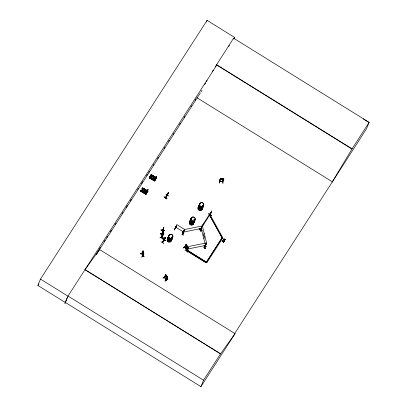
<?xml version="1.0" encoding="UTF-8"?>
<svg xmlns="http://www.w3.org/2000/svg" width="407" height="407" viewBox="0 0 407 407"><rect width="100%" height="100%" fill="white"/><g stroke="black" fill="none" stroke-linecap="round" stroke-linejoin="round"><path stroke-width="0.61" d="M141.051 257.082L144.373 256.334M219.373 183.002L219.261 179.746M219.353 183.053L219.246 179.752M219.5 181.41L219.704 181.334M220.457 178.953L220.757 178.968M221.739 178.617L220.421 178.948L221.739 178.617L220.889 179.289L222.288 179.609L223.122 179.411L222.878 178.632M222.085 178.688L222.456 178.709L222.624 179.253L221.505 179.192L222.085 178.653M222.37 179.833C217.587 178.8 222.039 180.403 223.687 179.507L223.814 179.141M222.471 181.558C222.186 182.438 224.46 178.276 223.484 179.121M222.894 179.945L222.95 183.247M222.812 183.236L222.863 179.899M142.023 253.454L142.053 253.831L141.814 253.581C143.518 246.957 144.541 255.097 142.531 256.451L142.638 256.736L143.763 253.795L142.674 256.39M143.615 252.381C143.778 254.289 142.745 252.05 143.488 252.035M160.979 230.021L164.382 230.479M200.722 229.492L200.86 229.345M165.695 197.802L167.272 195.039M167.241 195.406L168.31 192.567L167.292 195.324M163.339 232.224L163.293 231.949L163.095 232.86L163.533 230.698M163.762 227.798L163.762 228.113L163.797 227.793M162.398 233.282L163.461 230.657L163.375 230.988M163.461 238.034L160.053 237.596L163.441 238.126M160.45 234.335L163.838 234.829M160.551 233.501L163.985 233.766L160.556 233.481M164.382 230.367L160.974 230.057L164.382 230.377M162.052 234.803L161.691 237.8L162.261 234.524M162.205 233.511L162.642 230.204M163.293 230.677L162.21 233.557L162.576 230.525M162.627 230.209L162.607 230.53M162.225 234.615L161.823 237.846L161.732 237.474M162.439 233.191L162.332 233.537L162.764 230.22M162.759 230.255L162.714 230.647M163.182 233.15L162.978 233.582L163.416 230.306M163.355 231.517L163.639 228.159L163.304 229.645M163.497 231.385L162.881 235.317L162.769 234.956L161.889 237.698M163.243 232.351L162.159 234.951M163.355 231.497L163.533 230.698M162.825 235.053L163.543 229.894L163.375 230.301M163.182 233.18L163.685 229.233M163.436 230.749L162.332 233.537M163.349 232.219L163.344 231.69M144.261 189.713L144.521 189.459M144.266 189.693L144.775 189.718M152.844 176.384L153.103 176.134M153.23 176.17L153.271 176.577M176.216 226.18L175.142 228.531M182.687 233.415L184.483 229.375L176.719 224.552L175.193 228.739L176.282 226.083M182.799 233.532L182.794 233.18L183.196 233.567M169.454 235.434L169.108 235.46M169.19 235.312L169.439 235.419M171.937 236.93L171.856 237.306M172.385 236.95L171.968 237.256M172.303 237.449L172.39 237.144M190.618 220.258L190.674 219.983M191.382 218.121L191.504 218.193M191.728 218.233L191.58 217.959M194.744 219.999L194.246 219.856M199.232 205.586L199.125 205.733A2.172 2.071 22.2 0 0 199.715 209.132A2.142 2.045 22.2 0 0 202.686 207.448M199.211 205.754L199.13 205.779A2.142 2.045 22.2 0 0 199.695 209.183A2.172 2.071 22.2 0 0 202.747 207.372M199.964 203.821L200.29 203.658M200.142 203.805L199.969 203.637M202.671 205.504L203.241 205.311M202.884 205.698L203.246 205.504L203.23 205.759M162.576 230.489L163.802 227.757L162.948 232.896M162.785 233.933L163.115 232.438L162.719 235.719M163.37 231.034L163.665 229.533L163.253 230.973M162.846 235.312L163.141 233.811L161.894 237.444M163.334 231.181L163.202 232.372L162.042 234.9M163.075 233.318L162.942 234.386L163.202 233.516M204.843 246.581C207.972 240.206 204.187 246.901 205.047 246.835M141.814 253.581L142.791 256.547M143.824 254.131L142.755 256.71L142.028 253.81M160.577 233.338L163.965 233.822M163.441 238.11L160.053 237.596M162.042 234.636L163.121 232.056L163.212 232.616M145.874 193.157L146.154 192.628L145.976 193.116M147.995 189.723L147.756 190.115M156.298 176.857L156.603 176.292M156.568 176.628L156.573 176.323M186.915 250.554L187.261 250.488L186.864 250.631L188.573 246.525L206.252 242.948L204.64 246.973M200.615 229.96L200.208 230.128L201.058 227.951M200.473 229.919L200.224 229.904M204.283 246.876L204.324 247.135L204.624 246.835M166.331 280.148L164.433 277.432L165.552 274.786L166.402 275.315L167.542 277.554C167.257 278.714 165.995 276.719 165.761 276.328L162.953 278.108L165.888 276.429M165.853 276.45L166.397 275.29C165.369 273.148 165.39 278.709 164.606 277.299M166.153 279.914L167.379 277.269L166.432 280.072L164.448 277.355M162.708 230.606L163.802 227.757M162.764 242.44L162.535 242.76L163.655 239.871L162.434 242.699L162.78 242.404M162.449 242.653L164.275 240.023M164.306 240.008L163.996 240.237L164.163 239.876M164.321 239.942L165.339 237.439L165.156 237.724M209.956 214.906L211.116 212.235L209.997 215.13M210.185 214.896L211.849 210.75L202.376 225.458M145.721 193.808L145.935 193.091M147.314 191.025L147.064 191.636L148.041 189.743M147.359 190.969L147.105 191.661L147.492 191.046M155.245 178.561L154.263 180.454L154.477 179.818M154.304 180.479L154.558 179.787M156.675 176.404L155.688 178.337L155.942 177.462M165.669 197.812L166.728 195.014L165.568 197.685M167.425 195.055C171.133 187.525 164.601 198.937 167.404 194.037M146.062 193.356L146.266 193.686L146.556 193.274L141.244 190.079L146.545 193.289L141.061 190.379L146.408 193.427M154.691 180.54C155.332 180.164 154.233 179.95 154.741 180.27M154.945 180.255L155.138 179.945L149.847 176.724L155.153 179.874L154.874 180.311L154.624 180.062M155.937 178.037L156.451 177.89M146.205 193.467L146.154 193.895M147.624 191.376L147.95 191.056L142.608 187.958L147.939 191.127L147.649 191.387M156.095 178.078L155.993 178.047M65.379 302.477L200.91 386.65L203.541 380.209L68.005 296.042L65.354 302.533L37.876 285.465L40.476 279.095L207.092 20.35L234.574 37.419L233.862 39.153M67.47 297.161L64.891 303.48L65.491 302.549M85.012 269.673L220.548 353.846L85.012 269.673L99.486 249.511L96.428 254.283M206.385 22.09L207.092 20.35M140.71 190.944L146.093 194.022L145.899 194.327L140.598 191.127L141.173 190.196M147.476 191.87L141.977 188.98L147.288 192.175L147.476 191.875L142.033 188.889L142.623 187.937L147.929 191.148L147.273 192.196M141.188 191.356L141.778 190.405M141.55 191.575L142.14 190.624M142.572 189.209L143.152 188.283M142.938 189.408L143.518 188.482M142.094 191.875L142.669 190.975M143.478 189.733L144.058 188.807M142.562 192.19L143.142 191.265M143.951 190.023L144.536 189.097M143.101 192.516L143.681 191.59M144.49 190.349L145.07 189.423M149.771 178.027L150.361 177.081M151.195 174.628L150.559 175.651L155.871 178.846L156.059 178.546L150.671 175.473M150.132 178.246L150.722 177.294M151.16 175.86L151.745 174.934M151.521 176.078L152.096 175.173M150.666 178.571L151.251 177.645M152.05 176.424L152.63 175.498M151.155 178.841L151.735 177.915M145.497 193.732L145.95 193.035M152.533 176.694L153.118 175.768M146.194 192.653L146.337 192.236M151.694 179.166L152.274 178.241M146.337 192.328L146.642 191.763L145.681 193.783M146.876 191.585L147.303 190.903M145.894 194.337L146.037 194.058M147.344 190.924L147.644 190.217M147.4 190.812L147.675 190.161M153.063 177.045L153.653 176.094M146.271 193.676L146.571 193.203L145.945 194.241L140.598 191.127L140.766 190.852M142.043 188.863L147.37 191.982M147.563 191.534L147.741 191.254L147.588 191.483L142.496 188.136L147.792 191.351M154.08 180.403L154.879 178.978M154.96 178.932L155.189 178.47M155.459 178.261L155.917 177.564M154.619 180.728L154.477 181.013L149.181 177.798L149.827 176.755L155.128 179.96M156.064 177.345L156.344 176.679M154.874 180.306L154.767 180.352M156.268 176.913L156.115 177.157M155.856 178.866L156.059 178.541M156.069 178.393L156.374 177.956L151.078 174.807L156.41 177.971M215.496 66.468L233.593 38.182L369.124 122.354L366.468 128.861L234.707 333.481L235.022 333.679L220.548 353.846M140.247 253.759L143.544 253.123M167.023 198.748L164.128 196.917M165.914 194.144L168.793 196.021M141.87 253.805L143.116 251.205L141.962 253.775M166.728 195.014L165.807 197.599M167.404 195.085L168.31 192.567M162.561 230.357L163.645 227.778M163.375 230.331L163.578 229.899M163.202 231.435L163.538 231.028M162.21 234.661L163.243 232.031M161.691 237.8L162.769 234.956M161.045 241.783L163.94 243.63M162.81 239.021L165.735 240.791M163.655 239.871L162.729 242.531M163.451 240.654L164.367 238.919L163.583 240.232M163.868 240.135L164.362 238.919M163.996 240.237L165.217 237.408M175.926 227.192L174.201 229.919M175.051 228.673L176.145 226.002M182.422 231.924L183.247 235.144M165.583 274.771L164.565 277.391L166.26 279.741M164.626 277.711L165.746 275.071M183.781 230.749L182.743 233.297M182.941 233.567L183.16 233.338M182.774 233.277L183.155 233.44L183.771 231.893M183.135 233.613C183.969 232.885 183.827 230.464 184.203 231.023M165.018 280.988L167.826 279.207M165.919 276.506L165.415 275.173L166.565 277.437L167.058 276.226L166.366 275.305M167.348 277.223L166.351 280.179L166.29 279.716M167.521 277.528L166.458 279.96M186.421 246.413C179.411 250.89 186.599 244.027 187.205 247.339L187.327 247.039C187.78 246.342 185.902 243.93 186.065 244.938L185.007 247.507L186.065 244.938M184.92 247.12L186.04 244.551M186.055 244.587L185.022 247.191C187.169 248.504 185.465 253.286 187.423 247.217M185.129 247.4L185.012 247.044M184.971 250.793L188.014 249.481M186.274 248.992L187.266 252.187L186.253 249.003M187.459 247.288L187.546 247.542L187.235 246.149L186.309 245.08L186.426 246.271L183.399 247.863M187.439 247.247L186.386 250.163L187.581 247.527M187.418 247.924L186.716 247.385L187.403 247.975L187.444 247.588M186.64 250.641L206.059 262.698L186.64 250.641L187.022 250.025L206.975 262.515L206.441 262.083M187.022 250.025L205.866 261.828M186.94 250.636L188.212 247.899L186.838 250.519L187.21 250.356M187.164 250.33L187.174 250.6M188.212 247.899L187.205 250.442M202.106 230.418L199.074 228.81M199.003 229.975L201.704 229.299M220.472 178.805L219.388 181.466L219.734 181.425M220.777 178.821L219.775 181.278M200.208 230.128L201.557 227.396L201.287 227.574M201.643 226.943L200.62 229.431M201.75 227.172L200.519 230.097L202.218 225.961L184.534 229.538L182.829 233.643L183.221 233.501M200.712 229.975L200.585 229.711M201.623 227.956L200.646 230.057M200.173 228.332L200.977 231.608L200.32 228.342M208.679 213.894L211.701 215.532L208.715 213.828M223.499 178.973L222.431 181.649L222.797 181.43M222.731 181.685L223.809 178.988M222.802 181.654L219.404 181.334L222.451 181.451M222.736 237.688L210.104 214.789L209.519 215.079L222.151 237.978L222.771 237.607L222.151 237.978M209.442 215.42L210.979 212.764M209.92 214.998L210.063 214.703M203.103 235.734L204.146 233.186M211.604 215.685L208.71 213.848M203.841 238.695L204.879 236.146M203.317 247.283L206.624 246.591M205.092 244.938L204.222 247.003L204.573 246.912M205.321 244.561L205.596 244.388L204.324 247.12M204.538 246.927L205.596 244.388M204.899 246.891L206.553 242.867L202.264 225.646L200.534 230.072M205.962 244.103L205.057 246.871M204.192 245.37L205.016 248.596L204.35 245.853M222.029 237.902L222.593 238.258L222.029 237.902L206.059 262.698M222.12 241.687L222.283 241.412L222.12 241.687L223.199 241.666L223.647 242.658L223.199 241.666M222.258 241.468L223.112 241.443L222.868 240.501L223.311 241.483L224.41 241.458L223.311 241.483M222.868 240.501L222.71 240.766M223.412 239.677L224.262 239.652L223.27 239.901C226.134 239.703 222.588 240.262 223.433 239.626M224.023 238.716L224.466 239.692L225.539 239.723M223.087 241.493L222.736 240.715M224.242 241.733L223.397 241.707L224.41 241.458M224.349 239.876L224.822 240.817M332.361 181.827L352.07 148.84L369.124 122.354M154.655 179.838L155.148 178.749M185.129 247.436L184.895 247.135M186.543 250L185.012 247.375M144.729 189.855L144.694 189.56M152.884 176.246L153.276 176.557M209.941 214.896L210.226 214.804L210.017 215.1M169.093 235.322L169.114 235.282A2.142 2.045 22.2 0 0 169.709 238.7A2.142 2.045 22.2 0 0 172.695 236.966M169.185 235.221L169.246 235.465M172.054 237.296L172.38 237.205M200.254 203.871L200.132 203.556M194.673 220.156L194.678 219.841M202.818 205.367L202.951 205.703M203.281 205.698L203.215 205.387M147.731 191.397L142.486 188.156M154.869 179.095L154.965 178.826M164.204 239.311L164.779 238.4M186.869 250.514L187.271 250.463M200.514 229.945L200.219 230.011L200.509 229.828M167.44 194.053L166.865 195.207L167.791 193.722M164.703 238.578L164.133 239.489M164.937 238.253L163.833 240.115M149.227 177.722L149.293 177.62M154.93 180.306L149.735 176.903M156.293 178.19L156.522 177.798L151.195 174.634L156.446 177.92M140.654 191.031L146.098 194.012M149.349 177.518L154.675 180.693L154.533 180.917L155.153 179.874M168.3 193.015L166.514 195.787M167.547 194.236L168.025 193.401M166.88 195.07L166.57 195.263M204.548 84.753L205.515 83.14M206.481 81.522L207.127 80.449M212.596 71.306L213.243 70.233M141.066 190.369L141.26 190.059M141.987 188.97L142.145 188.706M142.45 188.222L142.643 187.912M149.649 177.04L149.842 176.73M150.57 175.641L150.763 175.336L155.983 178.668M151.033 174.893L151.226 174.588M154.482 181.003L154.675 180.693M167.333 194.49L167.14 194.673L167.577 193.788M199.079 228.8L202.096 230.448L199.191 228.612M147.853 189.947L148.031 189.677L147.868 190.074M155.647 178.312L156.492 176.77M147.487 191.722L147.792 191.28M155.952 178.658L150.615 175.554L155.932 178.744L156.492 177.839M164.331 238.904L164.952 237.983M165.181 237.759C165.69 236.93 164.28 238.833 165.369 237.459M163.756 239.932L163.497 240.12M162.454 242.669L164.23 239.84M211.116 212.235L211.055 212.551M200.59 229.446L200.768 229.172M200.88 229.278L200.768 229.477M174.176 229.97L175.865 227.162M183.766 232L181.975 234.814L183.74 232.051M37.876 285.465L38.909 283.862M216.778 65.049L67.959 296.159L40.476 279.095M228.754 46.449L229.441 45.386M233.888 38.477L234.574 37.419M99.511 248.779L100.544 247.176M103.983 241.834L105.016 240.232M106.736 237.566L107.423 236.498M110.516 231.69L111.549 230.087M114.988 224.745L116.02 223.148M122.207 213.533L122.894 212.464M125.992 207.662L127.366 205.525M130.459 200.717L131.492 199.115M137.683 189.504L138.37 188.436M141.463 183.628L142.842 181.497M146.622 175.62L147.309 174.552M148.687 172.415L149.374 171.347M153.154 165.476L153.841 164.408M157.626 158.532L158.313 157.463M164.158 148.387L164.845 147.319M168.63 141.448L169.317 140.379M173.097 134.503L173.789 133.435M179.635 124.359L180.321 123.29M184.101 117.414L184.788 116.346M190.98 106.736L191.666 105.667M195.106 100.331L195.792 99.262M96.077 254.807L200.341 92.913M201.027 91.845L202.06 90.242M164.102 196.968L166.921 198.931L164.097 196.978M165.629 197.878L167.419 195.131M202.02 226.338L203.602 223.886L202.035 226.592M202.014 226.958L210.806 213.299M206.095 262.622L222.059 237.825M206.975 262.515L222.629 238.176M223.647 242.658L223.423 241.651M224.801 240.868L224.572 239.86L225.559 239.667M203.541 380.209L220.594 353.724M200.91 386.65L235.048 333.643L99.171 249.313M165.222 237.683L164.189 240.161M146.581 192.038L146.484 192.216M184.854 247.202L186.416 250.173M149.369 177.498L154.645 180.739M163.792 240.074L164.082 239.703M142.755 256.664L141.951 253.485M151.546 178.342L151.643 178.775L151.964 178.47M151.892 178.719L151.719 178.297M142.959 192.012L143.391 191.86L143.01 191.651M172.415 237.317L171.851 237.215M171.556 239.408L171.632 239.097M202.742 205.347L202.91 205.657M194.653 220.009L194.251 219.989M193.635 222.09L193.574 222.105M152.92 176.216L153.225 176.19M194.658 220.131L194.139 219.892M193.737 222.069L193.778 222.039A2.142 2.045 22.2 0 0 194.444 219.378M166.371 275.33L165.802 275.564L166.122 276.404L167.079 277.376L167.043 276.221L167.542 277.554M166.57 275.692L166.239 275.707M166.784 275.997L166.88 276.612M166.534 277.457L167.328 277.945M165.573 274.822L165.649 275.132M167.832 279.212L164.993 281.039L167.826 279.273M185.841 244.973L186.752 247.37L186.727 245.172M186.844 245.569L186.492 245.742L186.996 246.718L187.011 245.894M143.076 191.611L142.949 192.033M202.961 205.27L203.2 205.484M203.154 205.774L202.706 205.571M182.224 232.005L183.043 235.236M200.702 230.006L200.758 229.599M188.238 248.011L187.912 247.965M206.039 244.393L205.85 244.129M205.016 248.596L204.512 245.869L205.194 248.555M183.496 232.087L201.175 228.51M142.872 251.353C142.068 251.47 144.999 258.338 142.974 252.808M143.686 252.681L143.798 254.172M187.53 249.074L205.214 245.497M194.363 219.607L194.765 219.851M194.398 219.5A2.142 2.045 22.2 0 1 193.707 222.171L193.62 222.207M221.723 178.571L222.878 178.668M220.782 178.943L220.467 178.917L219.424 181.466L222.766 181.649M163.731 228.876L163.466 230.108M163.115 232.473L163.085 232.911M222.858 178.642L223.85 179.136M166.804 276.791L166.168 275.885M151.19 174.628L156.512 177.818M151.078 174.807L156.374 178.027M149.72 176.928L155.026 180.123L149.7 176.953M154.604 180.81L149.242 177.681L154.553 180.891M142.135 188.726L147.4 191.992M140.756 190.868L146.021 194.139M162.876 238.919L165.802 240.705M216.534 64.667L352.07 148.84M216.458 64.85L351.994 149.023M196.825 97.66L332.677 182.026M175.676 227.101L183.445 231.924M363.176 118.839L368.513 122.202M142.989 250.921L143.457 251.618L143.04 251.791L143.569 253.907M186.192 244.795L186.03 244.617M209.519 215.079L222.181 237.897M223.886 238.924L224.242 239.708M223.998 238.767L224.466 239.692M142.038 253.449L143.025 250.916L143.106 251.241M204.925 246.652L205.006 246.932M204.884 246.968L204.797 246.713M201.226 228.195L205.057 243.584M143.422 251.597L143.696 252.691M143.712 253.836L143.783 254.131M142.882 250.992L142.954 251.282M163.293 231.822L163.176 230.723M199.918 203.688A2.172 2.071 22.2 0 0 200.534 207.127A2.172 2.071 22.2 0 0 203.566 205.367A2.142 2.045 22.2 0 1 200.565 207.061A2.142 2.045 22.2 0 1 199.954 203.673L199.949 203.775M163.767 227.752L163.349 230.774M193.707 222.171A2.142 2.045 22.2 0 1 190.868 221.652A2.142 2.045 22.2 0 1 191.061 218.89M193.824 219.653A2.132 2.035 22.2 0 1 193.61 222.66A2.132 2.035 22.2 0 1 190.522 222.095A2.132 2.035 22.2 0 1 191.27 219.19M194.943 219.836A2.142 2.045 22.2 0 1 191.707 221.439A2.142 2.045 22.2 0 1 191.799 217.882M193.757 222.054A2.142 2.045 22.2 0 1 190.914 221.535A2.142 2.045 22.2 0 1 191.112 218.773M194.994 219.719A2.142 2.045 22.2 0 1 191.758 221.322A2.142 2.045 22.2 0 1 191.845 217.765M193.839 222.548A2.142 2.045 22.2 0 1 190.852 224.282A2.142 2.045 22.2 0 1 190.242 220.894M193.529 222.604A2.132 2.035 22.2 0 1 192.15 224.979A2.132 2.035 22.2 0 1 189.53 223.779A2.132 2.035 22.2 0 1 190.456 221.189M193.549 222.558A2.132 2.035 22.2 0 1 192.165 224.939A2.132 2.035 22.2 0 1 189.545 223.733A2.132 2.035 22.2 0 1 190.471 221.149M194.322 220.66A2.132 2.035 22.2 0 1 192.943 223.036A2.132 2.035 22.2 0 1 190.323 221.835A2.132 2.035 22.2 0 1 191.249 219.246M194.068 221.306A2.142 2.045 22.2 0 1 191.402 223.677A2.142 2.045 22.2 0 1 190.532 220.192M194.114 221.189A2.142 2.045 22.2 0 1 191.448 223.56A2.142 2.045 22.2 0 1 190.578 220.07M203.215 206.145A2.142 2.045 22.2 0 1 200.229 207.88A2.142 2.045 22.2 0 1 199.618 204.492M203.261 206.105A2.172 2.071 22.2 0 1 200.234 207.865A2.172 2.071 22.2 0 1 199.618 204.431M202.879 206.268A2.132 2.035 22.2 0 1 200.224 208.628A2.132 2.035 22.2 0 1 199.359 205.153M202.925 206.161A2.132 2.035 22.2 0 1 201.541 208.537A2.132 2.035 22.2 0 1 198.921 207.336A2.132 2.035 22.2 0 1 199.847 204.746M203.505 205.443A2.142 2.045 22.2 0 1 200.514 207.178A2.142 2.045 22.2 0 1 199.908 203.79M203.266 206.028A2.142 2.045 22.2 0 1 200.275 207.763A2.142 2.045 22.2 0 1 199.669 204.375M202.396 208.15A2.142 2.045 22.2 0 1 199.41 209.885A2.142 2.045 22.2 0 1 198.799 206.497M202.442 208.109A2.172 2.071 22.2 0 1 199.415 209.87A2.172 2.071 22.2 0 1 198.799 206.435A2.172 2.071 22.2 0 0 199.43 209.834A2.172 2.071 22.2 0 0 202.457 208.074M202.091 208.206A2.132 2.035 22.2 0 1 200.707 210.582A2.132 2.035 22.2 0 1 198.087 209.381A2.132 2.035 22.2 0 1 199.013 206.792M202.447 208.033A2.142 2.045 22.2 0 1 199.455 209.768A2.142 2.045 22.2 0 1 198.85 206.38M202.732 207.331A2.142 2.045 22.2 0 1 199.745 209.066A2.142 2.045 22.2 0 1 199.135 205.677M172.359 237.785A2.142 2.045 22.2 0 1 169.373 239.525A2.142 2.045 22.2 0 1 168.768 236.136M168.778 236.035A2.172 2.071 22.2 0 0 169.658 239.575A2.172 2.071 22.2 0 0 172.359 237.169A2.142 2.045 22.2 0 1 169.683 239.504A2.142 2.045 22.2 0 1 168.813 236.014M172.054 237.841A2.132 2.035 22.2 0 1 169.398 240.206A2.132 2.035 22.2 0 1 168.529 236.732M172.069 237.805A2.132 2.035 22.2 0 1 169.414 240.166A2.132 2.035 22.2 0 1 168.549 236.691M172.649 237.083A2.142 2.045 22.2 0 1 169.658 238.817A2.142 2.045 22.2 0 1 169.053 235.429M171.54 239.789A2.142 2.045 22.2 0 1 169.088 241.697A2.142 2.045 22.2 0 1 167.374 239.031M167.598 238.548A2.142 2.045 22.2 0 1 167.949 238.141M171.545 239.174A2.172 2.071 22.2 0 1 170.136 241.595A2.172 2.071 22.2 0 1 167.47 240.369A2.172 2.071 22.2 0 1 168.412 237.734M171.25 239.804A2.132 2.035 22.2 0 1 168.864 242.236A2.132 2.035 22.2 0 1 167.384 239.097M172.029 237.907A2.132 2.035 22.2 0 1 169.368 240.267A2.132 2.035 22.2 0 1 168.503 236.793M171.876 239.051A2.172 2.071 22.2 0 1 168.844 240.807A2.142 2.045 22.2 0 1 168.233 237.434M168.228 237.373A2.172 2.071 22.2 0 0 168.844 240.807A2.142 2.045 22.2 0 0 171.83 239.087M171.53 239.138A2.142 2.045 22.2 0 1 170.141 241.529A2.142 2.045 22.2 0 1 167.516 240.318A2.142 2.045 22.2 0 1 168.442 237.719M171.876 238.97A2.142 2.045 22.2 0 1 168.89 240.705A2.142 2.045 22.2 0 1 168.284 237.317M140.257 253.78L143.569 253.108L140.232 253.831M165.171 237.841L164.418 239.179L165.156 237.871M146.449 193.447L141.117 190.283L146.444 193.452M191.244 219.933A2.132 2.035 22.2 0 0 194.917 220.136A2.132 2.035 22.2 0 0 193.157 216.967A2.132 2.035 22.2 0 0 191.244 219.933M191.219 219.994A2.132 2.035 22.2 0 0 194.892 220.197A2.132 2.035 22.2 0 0 193.132 217.028A2.132 2.035 22.2 0 0 191.219 219.994M190.898 224.165A2.142 2.045 22.2 0 0 193.89 222.425A2.172 2.071 22.2 0 1 190.873 224.232A2.172 2.071 22.2 0 1 190.252 220.792A2.142 2.045 22.2 0 0 190.898 224.165M199.806 205.54A2.132 2.035 22.2 0 0 203.475 205.739A2.132 2.035 22.2 0 0 201.714 202.574A2.132 2.035 22.2 0 0 199.806 205.54M199.781 205.596A2.132 2.035 22.2 0 0 203.449 205.8A2.132 2.035 22.2 0 0 201.689 202.63A2.132 2.035 22.2 0 0 199.781 205.596M168.951 237.179A2.132 2.035 22.2 0 0 172.619 237.383A2.132 2.035 22.2 0 0 170.859 234.213A2.132 2.035 22.2 0 0 168.951 237.179M168.925 237.24A2.132 2.035 22.2 0 0 172.593 237.444A2.132 2.035 22.2 0 0 170.833 234.274A2.132 2.035 22.2 0 0 168.925 237.24"/></g></svg>
